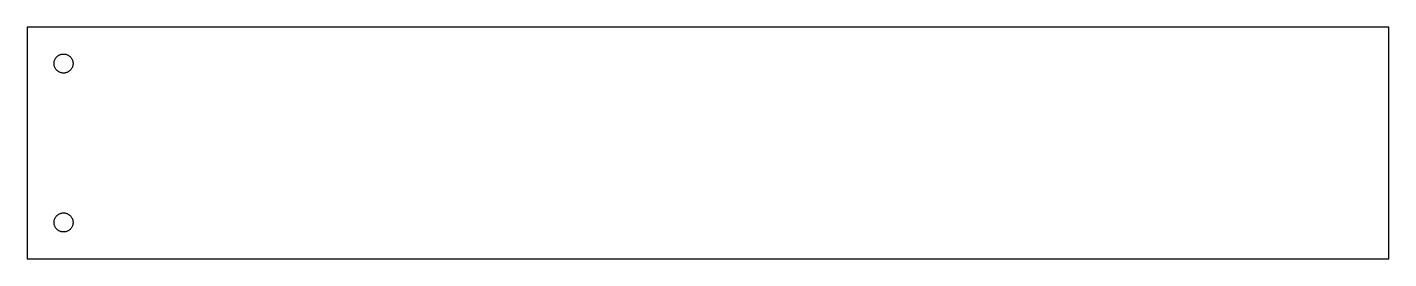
# Model space of a CAD drawing. Header units: metres. Extents: x -150 to 150, y -51 to 0.
import ezdxf

# ---------------------------------------------------------------- set-up
doc = ezdxf.new("R2010")
doc.units = ezdxf.units.M

msp = doc.modelspace()

# ---------------------------------------------------------------- linework, layer by layer
for p, q in [((150, 0), (-150, 0)), ((-150, 0), (-150, -51)), ((150, -51), (150, 0)), ((-142.649, -6.00278), (-142.522, -5.96597)), ((-142.522, -5.96597), (-142.393, -5.93719)), ((-142.393, -5.93719), (-142.263, -5.91655)), ((-142.263, -5.91655), (-142.132, -5.90413)), ((-142.132, -5.90413), (-142, -5.89999)), ((-142, -5.89999), (-141.868, -5.90413)), ((-141.868, -5.90413), (-141.737, -5.91655)), ((-141.737, -5.91655), (-141.607, -5.93719)), ((-141.607, -5.93719), (-141.478, -5.96597)), ((-141.478, -5.96597), (-141.351, -6.00278)), ((-144.1, -8), (-144.096, -7.86813)), ((-144.096, -8.13185), (-144.1, -8)), ((-144.096, -7.86813), (-144.083, -7.73679)), ((-144.083, -8.2632), (-144.096, -8.13185)), ((-144.083, -7.73679), (-144.063, -7.60649)), ((-144.063, -8.39349), (-144.083, -8.2632)), ((-144.063, -7.60649), (-144.034, -7.47774)), ((-144.034, -8.52225), (-144.063, -8.39349)), ((-144.034, -7.47774), (-143.997, -7.35106)), ((-143.997, -8.64893), (-144.034, -8.52225)), ((-143.997, -7.35106), (-143.953, -7.22693)), ((-143.953, -8.77306), (-143.997, -8.64893)), ((-143.953, -7.22693), (-143.9, -7.10585)), ((-143.9, -8.89413), (-143.953, -8.77306)), ((-143.9, -7.10585), (-143.84, -6.98831)), ((-143.84, -9.01167), (-143.9, -8.89413)), ((-143.84, -6.98831), (-143.773, -6.87476)), ((-143.773, -6.87476), (-143.699, -6.76564)), ((-143.699, -6.76564), (-143.618, -6.66141)), ((-143.618, -6.66141), (-143.531, -6.56244)), ((-143.531, -6.56244), (-143.438, -6.46916)), ((-143.438, -6.46916), (-143.339, -6.38191)), ((-143.339, -6.38191), (-143.234, -6.30106)), ((-143.234, -6.30106), (-143.125, -6.2269)), ((-143.125, -6.2269), (-143.012, -6.15974)), ((-143.012, -6.15974), (-142.894, -6.09985)), ((-142.894, -6.09985), (-142.773, -6.04745)), ((-142.773, -6.04745), (-142.649, -6.00278)), ((-141.351, -6.00278), (-141.227, -6.04745)), ((-141.227, -6.04745), (-141.106, -6.09985)), ((-141.106, -6.09985), (-140.988, -6.15974)), ((-140.988, -6.15974), (-140.875, -6.2269)), ((-140.875, -6.2269), (-140.766, -6.30106)), ((-140.766, -6.30106), (-140.661, -6.38191)), ((-140.661, -6.38191), (-140.562, -6.46916)), ((-140.562, -6.46916), (-140.469, -6.56244)), ((-140.469, -6.56244), (-140.382, -6.66141)), ((-140.382, -6.66141), (-140.301, -6.76564)), ((-140.301, -6.76564), (-140.227, -6.87476)), ((-140.227, -6.87476), (-140.16, -6.98831)), ((-140.16, -6.98831), (-140.1, -7.10585)), ((-140.1, -8.89413), (-140.16, -9.01167)), ((-140.1, -7.10585), (-140.047, -7.22693)), ((-140.047, -8.77306), (-140.1, -8.89413)), ((-140.047, -7.22693), (-140.003, -7.35106)), ((-140.003, -8.64893), (-140.047, -8.77306)), ((-140.003, -7.35106), (-139.966, -7.47774)), ((-139.966, -8.52225), (-140.003, -8.64893)), ((-139.966, -7.47774), (-139.937, -7.60649)), ((-139.937, -8.39349), (-139.966, -8.52225)), ((-139.937, -7.60649), (-139.917, -7.73679)), ((-139.917, -8.2632), (-139.937, -8.39349)), ((-139.917, -7.73679), (-139.904, -7.86813)), ((-139.904, -8.13185), (-139.917, -8.2632)), ((-139.904, -7.86813), (-139.9, -8)), ((-139.9, -8), (-139.904, -8.13185)), ((-143.773, -9.12523), (-143.84, -9.01167)), ((-143.699, -9.23434), (-143.773, -9.12523)), ((-143.618, -9.33858), (-143.699, -9.23434)), ((-143.531, -9.43755), (-143.618, -9.33858)), ((-143.438, -9.53082), (-143.531, -9.43755)), ((-143.339, -9.61807), (-143.438, -9.53082)), ((-143.234, -9.69893), (-143.339, -9.61807)), ((-143.125, -9.77309), (-143.234, -9.69893)), ((-143.012, -9.84024), (-143.125, -9.77309)), ((-142.894, -9.90013), (-143.012, -9.84024)), ((-142.773, -9.95253), (-142.894, -9.90013)), ((-142.649, -9.99721), (-142.773, -9.95253)), ((-142.522, -10.034), (-142.649, -9.99721)), ((-142.393, -10.0628), (-142.522, -10.034)), ((-142.263, -10.0834), (-142.393, -10.0628)), ((-142.132, -10.0959), (-142.263, -10.0834)), ((-142, -10.1), (-142.132, -10.0959)), ((-141.868, -10.0959), (-142, -10.1)), ((-141.737, -10.0834), (-141.868, -10.0959)), ((-141.607, -10.0628), (-141.737, -10.0834)), ((-141.478, -10.034), (-141.607, -10.0628)), ((-141.351, -9.99721), (-141.478, -10.034)), ((-141.227, -9.95253), (-141.351, -9.99721)), ((-141.106, -9.90013), (-141.227, -9.95253)), ((-140.988, -9.84024), (-141.106, -9.90013)), ((-140.875, -9.77309), (-140.988, -9.84024)), ((-140.766, -9.69893), (-140.875, -9.77309)), ((-140.661, -9.61807), (-140.766, -9.69893)), ((-140.562, -9.53082), (-140.661, -9.61807)), ((-140.469, -9.43755), (-140.562, -9.53082)), ((-140.382, -9.33858), (-140.469, -9.43755)), ((-140.301, -9.23434), (-140.382, -9.33858)), ((-140.227, -9.12523), (-140.301, -9.23434)), ((-140.16, -9.01167), (-140.227, -9.12523)), ((-143.9, -42.1059), (-143.84, -41.9883)), ((-143.84, -41.9883), (-143.773, -41.8748)), ((-143.773, -41.8748), (-143.699, -41.7656)), ((-143.699, -41.7656), (-143.618, -41.6614)), ((-143.618, -41.6614), (-143.531, -41.5624)), ((-143.531, -41.5624), (-143.438, -41.4692)), ((-143.438, -41.4692), (-143.339, -41.3819)), ((-143.339, -41.3819), (-143.234, -41.3011)), ((-143.234, -41.3011), (-143.125, -41.2269)), ((-143.125, -41.2269), (-143.012, -41.1597)), ((-143.012, -41.1597), (-142.894, -41.0999)), ((-142.894, -41.0999), (-142.773, -41.0475)), ((-142.773, -41.0475), (-142.649, -41.0028)), ((-142.649, -41.0028), (-142.522, -40.966)), ((-142.522, -40.966), (-142.393, -40.9372)), ((-142.393, -40.9372), (-142.263, -40.9165)), ((-142.263, -40.9165), (-142.132, -40.9041)), ((-142.132, -40.9041), (-142, -40.9)), ((-142, -40.9), (-141.868, -40.9041)), ((-141.868, -40.9041), (-141.737, -40.9165)), ((-141.737, -40.9165), (-141.607, -40.9372)), ((-141.607, -40.9372), (-141.478, -40.966)), ((-141.478, -40.966), (-141.351, -41.0028)), ((-141.351, -41.0028), (-141.227, -41.0475)), ((-141.227, -41.0475), (-141.106, -41.0999)), ((-141.106, -41.0999), (-140.988, -41.1597)), ((-140.988, -41.1597), (-140.875, -41.2269)), ((-140.875, -41.2269), (-140.766, -41.3011)), ((-140.766, -41.3011), (-140.661, -41.3819)), ((-140.661, -41.3819), (-140.562, -41.4692)), ((-140.562, -41.4692), (-140.469, -41.5624)), ((-140.469, -41.5624), (-140.382, -41.6614)), ((-140.382, -41.6614), (-140.301, -41.7656)), ((-140.301, -41.7656), (-140.227, -41.8748)), ((-140.227, -41.8748), (-140.16, -41.9883)), ((-140.16, -41.9883), (-140.1, -42.1059)), ((-144.1, -43), (-144.096, -42.8681)), ((-144.096, -43.1319), (-144.1, -43)), ((-144.096, -42.8681), (-144.083, -42.7368)), ((-144.083, -43.2632), (-144.096, -43.1319)), ((-144.083, -42.7368), (-144.063, -42.6065)), ((-144.063, -43.3935), (-144.083, -43.2632)), ((-144.063, -42.6065), (-144.034, -42.4778)), ((-144.034, -43.5222), (-144.063, -43.3935)), ((-144.034, -42.4778), (-143.997, -42.3511)), ((-143.997, -43.6489), (-144.034, -43.5222)), ((-143.997, -42.3511), (-143.953, -42.2269)), ((-143.953, -43.7731), (-143.997, -43.6489)), ((-143.953, -42.2269), (-143.9, -42.1059)), ((-143.9, -43.8941), (-143.953, -43.7731)), ((-143.84, -44.0117), (-143.9, -43.8941)), ((-143.773, -44.1252), (-143.84, -44.0117)), ((-143.699, -44.2343), (-143.773, -44.1252)), ((-143.618, -44.3386), (-143.699, -44.2343)), ((-143.531, -44.4375), (-143.618, -44.3386)), ((-143.438, -44.5308), (-143.531, -44.4375)), ((-143.339, -44.6181), (-143.438, -44.5308)), ((-143.234, -44.6989), (-143.339, -44.6181)), ((-143.125, -44.7731), (-143.234, -44.6989)), ((-143.012, -44.8402), (-143.125, -44.7731)), ((-142.894, -44.9001), (-143.012, -44.8402)), ((-142.773, -44.9525), (-142.894, -44.9001)), ((-142.649, -44.9972), (-142.773, -44.9525)), ((-142.522, -45.034), (-142.649, -44.9972)), ((-141.351, -44.9972), (-141.478, -45.034)), ((-141.227, -44.9525), (-141.351, -44.9972)), ((-141.106, -44.9001), (-141.227, -44.9525)), ((-140.988, -44.8402), (-141.106, -44.9001)), ((-140.875, -44.7731), (-140.988, -44.8402)), ((-140.766, -44.6989), (-140.875, -44.7731)), ((-140.661, -44.6181), (-140.766, -44.6989)), ((-140.562, -44.5308), (-140.661, -44.6181)), ((-140.469, -44.4375), (-140.562, -44.5308)), ((-140.382, -44.3386), (-140.469, -44.4375)), ((-140.301, -44.2343), (-140.382, -44.3386)), ((-140.227, -44.1252), (-140.301, -44.2343)), ((-140.16, -44.0117), (-140.227, -44.1252)), ((-140.1, -43.8941), (-140.16, -44.0117)), ((-140.1, -42.1059), (-140.047, -42.2269)), ((-140.047, -43.7731), (-140.1, -43.8941)), ((-140.047, -42.2269), (-140.003, -42.3511)), ((-140.003, -43.6489), (-140.047, -43.7731)), ((-140.003, -42.3511), (-139.966, -42.4778)), ((-139.966, -43.5222), (-140.003, -43.6489)), ((-139.966, -42.4778), (-139.937, -42.6065)), ((-139.937, -43.3935), (-139.966, -43.5222)), ((-139.937, -42.6065), (-139.917, -42.7368)), ((-139.917, -43.2632), (-139.937, -43.3935)), ((-139.917, -42.7368), (-139.904, -42.8681)), ((-139.904, -43.1319), (-139.917, -43.2632)), ((-139.904, -42.8681), (-139.9, -43)), ((-139.9, -43), (-139.904, -43.1319)), ((-142.393, -45.0628), (-142.522, -45.034)), ((-142.263, -45.0834), (-142.393, -45.0628)), ((-142.132, -45.0959), (-142.263, -45.0834)), ((-142, -45.1), (-142.132, -45.0959)), ((-141.868, -45.0959), (-142, -45.1)), ((-141.737, -45.0834), (-141.868, -45.0959)), ((-141.607, -45.0628), (-141.737, -45.0834)), ((-141.478, -45.034), (-141.607, -45.0628)), ((-150, -51), (150, -51))]:
    msp.add_line(p, q)

doc.saveas('drawing.dxf')
